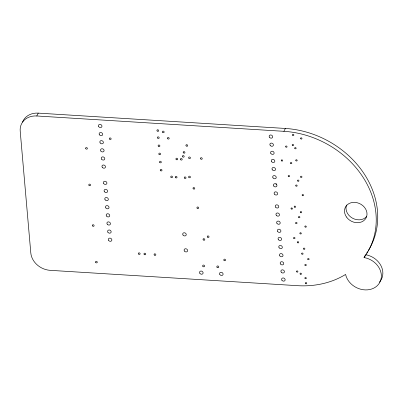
<?xml version="1.0" encoding="UTF-8"?>
<svg xmlns="http://www.w3.org/2000/svg" width="403" height="403" viewBox="0 0 403 403"><rect width="100%" height="100%" fill="white"/><g stroke="black" fill="none" stroke-linecap="round" stroke-linejoin="round"><path stroke-width="0.6" d="M36.764 115.978L283.888 131.313A88.544 74.006 27.6 0 1 363.405 177.824A88.544 74.006 27.6 0 1 364.045 257.562A18.684 15.616 27.6 0 1 381.359 275.365A18.684 15.616 27.6 0 1 365.44 289.913A18.684 15.616 27.6 0 1 345.588 274.438A88.544 74.006 27.6 0 1 297.318 285.667L50.194 270.337A18.644 15.581 27.6 0 1 30.804 252.973L20.205 131.111A18.644 15.581 27.6 0 1 36.764 115.978L38.255 113.122L285.384 128.456A88.544 74.006 27.6 0 1 363.36 172.63A88.544 74.006 27.6 0 1 368.297 250.631M283.888 131.313L285.384 128.456M364.05 257.567L365.536 254.706A18.684 15.616 27.6 0 1 381.077 265.894A18.684 15.616 27.6 0 1 379.369 282.216M22.523 122.124A18.644 15.581 27.6 0 1 38.255 113.122M367.637 251.668A88.544 74.006 27.6 0 1 366.609 253.205M366.801 216.28A11.652 9.737 27.6 0 1 352.398 218.119A11.652 9.737 27.6 0 1 346.59 204.991M276.811 184.055A1.834 1.531 27.6 0 1 275.909 183.783M176.076 159.361A0.917 0.766 27.6 0 0 177.612 159.457A0.917 0.766 27.6 0 0 176.741 158.208A0.917 0.766 27.6 0 0 176.076 159.361M193.158 188.7A0.917 0.766 27.6 0 0 194.689 188.795A0.917 0.766 27.6 0 0 193.818 187.551A0.917 0.766 27.6 0 0 193.158 188.7M100.856 151.054A1.834 1.531 27.6 0 0 103.919 151.241A1.834 1.531 27.6 0 0 102.181 148.747A1.834 1.531 27.6 0 0 100.856 151.054M346.469 217.005A11.652 9.737 27.6 0 0 365.924 218.209A11.652 9.737 27.6 0 0 354.872 202.377A11.652 9.737 27.6 0 0 346.469 217.005M300.668 177.108A0.735 0.615 27.6 0 0 301.897 177.184A0.735 0.615 27.6 0 0 301.202 176.187A0.735 0.615 27.6 0 0 300.668 177.108M285.752 146.894A0.735 0.615 27.6 0 0 286.981 146.969A0.735 0.615 27.6 0 0 286.281 145.972A0.735 0.615 27.6 0 0 285.752 146.894M217 267.209A1.008 0.841 27.6 0 0 218.688 267.315A1.008 0.841 27.6 0 0 217.731 265.945A1.008 0.841 27.6 0 0 217 267.209M202.85 266.333A1.008 0.841 27.6 0 0 204.538 266.438A1.008 0.841 27.6 0 0 203.575 265.063A1.008 0.841 27.6 0 0 202.85 266.333M223.967 260.303A0.917 0.766 27.6 0 0 225.499 260.398A0.917 0.766 27.6 0 0 224.627 259.149A0.917 0.766 27.6 0 0 223.967 260.303M106.508 216.043A1.834 1.531 27.6 0 0 109.576 216.235A1.834 1.531 27.6 0 0 107.833 213.741A1.834 1.531 27.6 0 0 106.508 216.043M154.228 254.968A0.917 0.766 27.6 0 0 155.76 255.064A0.917 0.766 27.6 0 0 154.888 253.814A0.917 0.766 27.6 0 0 154.228 254.968M105.803 207.918A1.834 1.531 27.6 0 0 108.865 208.109A1.834 1.531 27.6 0 0 107.127 205.616A1.834 1.531 27.6 0 0 105.803 207.918M160.394 170.509A0.917 0.766 27.6 0 0 161.925 170.605A0.917 0.766 27.6 0 0 161.054 169.356A0.917 0.766 27.6 0 0 160.394 170.509M159.689 162.384A0.917 0.766 27.6 0 0 161.22 162.48A0.917 0.766 27.6 0 0 160.349 161.23A0.917 0.766 27.6 0 0 159.689 162.384M102.271 167.3A1.834 1.531 27.6 0 0 105.334 167.492A1.834 1.531 27.6 0 0 103.591 164.998A1.834 1.531 27.6 0 0 102.271 167.3M158.978 154.258A0.917 0.766 27.6 0 0 160.51 154.354A0.917 0.766 27.6 0 0 159.643 153.11A0.917 0.766 27.6 0 0 158.978 154.258M158.273 146.138A0.917 0.766 27.6 0 0 159.805 146.234A0.917 0.766 27.6 0 0 158.933 144.984A0.917 0.766 27.6 0 0 158.273 146.138M101.561 159.175A1.834 1.531 27.6 0 0 104.629 159.366A1.834 1.531 27.6 0 0 102.886 156.873A1.834 1.531 27.6 0 0 101.561 159.175M305.454 283.455A0.735 0.615 27.6 0 0 306.678 283.536A0.735 0.615 27.6 0 0 305.983 282.533A0.735 0.615 27.6 0 0 305.454 283.455M108.629 240.415A1.834 1.531 27.6 0 0 111.696 240.606A1.834 1.531 27.6 0 0 109.954 238.113A1.834 1.531 27.6 0 0 108.629 240.415M107.218 224.169A1.834 1.531 27.6 0 0 110.281 224.36A1.834 1.531 27.6 0 0 108.538 221.862A1.834 1.531 27.6 0 0 107.218 224.169M305 226.869A0.735 0.615 27.6 0 0 306.225 226.944A0.735 0.615 27.6 0 0 305.529 225.947A0.735 0.615 27.6 0 0 305 226.869M290.538 163.351A0.735 0.615 27.6 0 0 291.762 163.427A0.735 0.615 27.6 0 0 291.067 162.429A0.735 0.615 27.6 0 0 290.538 163.351M104.392 191.672A1.834 1.531 27.6 0 0 107.455 191.863A1.834 1.531 27.6 0 0 105.712 189.37A1.834 1.531 27.6 0 0 104.392 191.672M307.827 259.366A0.735 0.615 27.6 0 0 309.051 259.441A0.735 0.615 27.6 0 0 308.355 258.444A0.735 0.615 27.6 0 0 307.827 259.366M281.375 160.762A0.735 0.615 27.6 0 0 282.599 160.837A0.735 0.615 27.6 0 0 281.904 159.84A0.735 0.615 27.6 0 0 281.375 160.762M105.097 199.797A1.834 1.531 27.6 0 0 108.16 199.984A1.834 1.531 27.6 0 0 106.422 197.49A1.834 1.531 27.6 0 0 105.097 199.797M188.811 177.32A0.917 0.766 27.6 0 0 190.347 177.416A0.917 0.766 27.6 0 0 189.475 176.166A0.917 0.766 27.6 0 0 188.811 177.32M200.613 158.863A0.917 0.766 27.6 0 0 202.145 158.958A0.917 0.766 27.6 0 0 201.273 157.709A0.917 0.766 27.6 0 0 200.613 158.863M207.419 237.06A0.917 0.766 27.6 0 0 208.95 237.15A0.917 0.766 27.6 0 0 208.079 235.906A0.917 0.766 27.6 0 0 207.419 237.06M304.99 265.25A0.735 0.615 27.6 0 0 306.215 265.325A0.735 0.615 27.6 0 0 305.519 264.328A0.735 0.615 27.6 0 0 304.99 265.25M107.923 232.289A1.834 1.531 27.6 0 0 110.986 232.481A1.834 1.531 27.6 0 0 109.248 229.987A1.834 1.531 27.6 0 0 107.923 232.289M300.683 138.733A0.735 0.615 27.6 0 0 301.912 138.808A0.735 0.615 27.6 0 0 301.212 137.811A0.735 0.615 27.6 0 0 300.683 138.733M270.892 153.518A1.834 1.531 27.6 0 0 273.954 153.709A1.834 1.531 27.6 0 0 272.211 151.216A1.834 1.531 27.6 0 0 270.892 153.518M157.568 138.012A0.917 0.766 27.6 0 0 159.099 138.108A0.917 0.766 27.6 0 0 158.228 136.859A0.917 0.766 27.6 0 0 157.568 138.012M180.569 159.638A0.917 0.766 27.6 0 0 182.106 159.734A0.917 0.766 27.6 0 0 181.234 158.49A0.917 0.766 27.6 0 0 180.569 159.638M197.082 208.134A0.917 0.766 27.6 0 0 198.614 208.23A0.917 0.766 27.6 0 0 197.742 206.981A0.917 0.766 27.6 0 0 197.082 208.134M271.597 161.643A1.834 1.531 27.6 0 0 274.66 161.835A1.834 1.531 27.6 0 0 272.922 159.341A1.834 1.531 27.6 0 0 271.597 161.643M157.089 130.91A0.917 0.766 27.6 0 0 158.621 131.005A0.917 0.766 27.6 0 0 157.749 129.761A0.917 0.766 27.6 0 0 157.089 130.91M272.302 169.769A1.834 1.531 27.6 0 0 275.37 169.96A1.834 1.531 27.6 0 0 273.627 167.462A1.834 1.531 27.6 0 0 272.302 169.769M184.408 178.055A0.917 0.766 27.6 0 0 185.939 178.151A0.917 0.766 27.6 0 0 185.068 176.907A0.917 0.766 27.6 0 0 184.408 178.055M175.421 177.501A0.917 0.766 27.6 0 0 176.952 177.597A0.917 0.766 27.6 0 0 176.086 176.348A0.917 0.766 27.6 0 0 175.421 177.501M295.888 160.656A0.735 0.615 27.6 0 0 297.117 160.732A0.735 0.615 27.6 0 0 296.417 159.734A0.735 0.615 27.6 0 0 295.888 160.656M294.83 148.465A0.735 0.615 27.6 0 0 296.054 148.546A0.735 0.615 27.6 0 0 295.359 147.548A0.735 0.615 27.6 0 0 294.83 148.465M303.575 248.999A0.735 0.615 27.6 0 0 304.799 249.074A0.735 0.615 27.6 0 0 304.104 248.077A0.735 0.615 27.6 0 0 303.575 248.999M300.396 212.441A0.735 0.615 27.6 0 0 301.62 212.517A0.735 0.615 27.6 0 0 300.925 211.52A0.735 0.615 27.6 0 0 300.396 212.441M297.656 180.962A0.735 0.615 27.6 0 0 298.88 181.038A0.735 0.615 27.6 0 0 298.185 180.04A0.735 0.615 27.6 0 0 297.656 180.962M295.852 185.899A0.735 0.615 27.6 0 0 297.076 185.974A0.735 0.615 27.6 0 0 296.381 184.977A0.735 0.615 27.6 0 0 295.852 185.899M292.316 145.281A0.735 0.615 27.6 0 0 293.54 145.357A0.735 0.615 27.6 0 0 292.845 144.36A0.735 0.615 27.6 0 0 292.316 145.281M305.011 278.382A0.735 0.615 27.6 0 0 306.24 278.458A0.735 0.615 27.6 0 0 305.539 277.46A0.735 0.615 27.6 0 0 305.011 278.382M298.588 217.383A0.735 0.615 27.6 0 0 299.817 217.459A0.735 0.615 27.6 0 0 299.117 216.461A0.735 0.615 27.6 0 0 298.588 217.383M300.003 233.629A0.735 0.615 27.6 0 0 301.227 233.705A0.735 0.615 27.6 0 0 300.532 232.707A0.735 0.615 27.6 0 0 300.003 233.629M301.771 253.94A0.735 0.615 27.6 0 0 302.996 254.016A0.735 0.615 27.6 0 0 302.3 253.019A0.735 0.615 27.6 0 0 301.771 253.94M295.747 223.267A0.735 0.615 27.6 0 0 296.976 223.343A0.735 0.615 27.6 0 0 296.276 222.345A0.735 0.615 27.6 0 0 295.747 223.267M300.164 274.04A0.735 0.615 27.6 0 0 301.394 274.116A0.735 0.615 27.6 0 0 300.693 273.118A0.735 0.615 27.6 0 0 300.164 274.04M297.429 242.561A0.735 0.615 27.6 0 0 298.653 242.636A0.735 0.615 27.6 0 0 297.958 241.639A0.735 0.615 27.6 0 0 297.429 242.561M294.336 207.016A0.735 0.615 27.6 0 0 295.56 207.092A0.735 0.615 27.6 0 0 294.865 206.094A0.735 0.615 27.6 0 0 294.336 207.016M292.553 135.196A0.735 0.615 27.6 0 0 293.782 135.272A0.735 0.615 27.6 0 0 293.087 134.275A0.735 0.615 27.6 0 0 292.553 135.196M302.26 195.39A0.735 0.615 27.6 0 0 303.484 195.465A0.735 0.615 27.6 0 0 302.789 194.468A0.735 0.615 27.6 0 0 302.26 195.39M288.316 176.343A0.735 0.615 27.6 0 0 289.54 176.418A0.735 0.615 27.6 0 0 288.845 175.421A0.735 0.615 27.6 0 0 288.316 176.343M296.623 271.798A0.735 0.615 27.6 0 0 297.847 271.879A0.735 0.615 27.6 0 0 297.152 270.881A0.735 0.615 27.6 0 0 296.623 271.798M293.706 238.289A0.735 0.615 27.6 0 0 294.931 238.364A0.735 0.615 27.6 0 0 294.235 237.367A0.735 0.615 27.6 0 0 293.706 238.289M291.142 208.84A0.735 0.615 27.6 0 0 292.366 208.915A0.735 0.615 27.6 0 0 291.671 207.918A0.735 0.615 27.6 0 0 291.142 208.84M182.554 156.732A0.917 0.766 27.6 0 0 184.085 156.827A0.917 0.766 27.6 0 0 183.214 155.578A0.917 0.766 27.6 0 0 182.554 156.732M183.325 152.737A0.917 0.766 27.6 0 0 184.856 152.833A0.917 0.766 27.6 0 0 183.985 151.588A0.917 0.766 27.6 0 0 183.325 152.737M203.188 239.825A0.917 0.766 27.6 0 0 204.719 239.921A0.917 0.766 27.6 0 0 203.853 238.672A0.917 0.766 27.6 0 0 203.188 239.825M186.075 145.841A0.917 0.766 27.6 0 0 187.607 145.936A0.917 0.766 27.6 0 0 186.735 144.687A0.917 0.766 27.6 0 0 186.075 145.841M138.506 253.991A0.917 0.766 27.6 0 0 140.037 254.086A0.917 0.766 27.6 0 0 139.166 252.837A0.917 0.766 27.6 0 0 138.506 253.991M167.572 138.632A0.917 0.766 27.6 0 0 169.104 138.728A0.917 0.766 27.6 0 0 168.232 137.478A0.917 0.766 27.6 0 0 167.572 138.632M109.515 139.07A0.917 0.766 27.6 0 0 111.047 139.166A0.917 0.766 27.6 0 0 110.175 137.922A0.917 0.766 27.6 0 0 109.515 139.07M188.821 158.132A0.917 0.766 27.6 0 0 190.352 158.228A0.917 0.766 27.6 0 0 189.481 156.979A0.917 0.766 27.6 0 0 188.821 158.132M85.774 148.707A0.917 0.766 27.6 0 0 87.305 148.803A0.917 0.766 27.6 0 0 86.433 147.553A0.917 0.766 27.6 0 0 85.774 148.707M95.667 262.444A0.917 0.766 27.6 0 0 97.199 262.539A0.917 0.766 27.6 0 0 96.327 261.29A0.917 0.766 27.6 0 0 95.667 262.444M92.489 225.887A0.917 0.766 27.6 0 0 94.02 225.982A0.917 0.766 27.6 0 0 93.148 224.733A0.917 0.766 27.6 0 0 92.489 225.887M88.952 185.264A0.917 0.766 27.6 0 0 90.484 185.36A0.917 0.766 27.6 0 0 89.617 184.111A0.917 0.766 27.6 0 0 88.952 185.264M144.123 254.338A0.917 0.766 27.6 0 0 145.654 254.434A0.917 0.766 27.6 0 0 144.783 253.19A0.917 0.766 27.6 0 0 144.123 254.338M170.927 177.219A0.917 0.766 27.6 0 0 172.459 177.315A0.917 0.766 27.6 0 0 171.592 176.071A0.917 0.766 27.6 0 0 170.927 177.219M162.55 132.26A0.917 0.766 27.6 0 0 164.081 132.355A0.917 0.766 27.6 0 0 163.21 131.111A0.917 0.766 27.6 0 0 162.55 132.26M183.022 235.06A1.834 1.531 27.6 0 0 186.085 235.246A1.834 1.531 27.6 0 0 184.342 232.753A1.834 1.531 27.6 0 0 183.022 235.06M184.413 251.049A1.834 1.531 27.6 0 0 187.476 251.24A1.834 1.531 27.6 0 0 185.738 248.747A1.834 1.531 27.6 0 0 184.413 251.049M100.151 142.929A1.834 1.531 27.6 0 0 103.213 143.12A1.834 1.531 27.6 0 0 101.47 140.622A1.834 1.531 27.6 0 0 100.151 142.929M99.44 134.804A1.834 1.531 27.6 0 0 102.508 134.995A1.834 1.531 27.6 0 0 100.765 132.501A1.834 1.531 27.6 0 0 99.44 134.804M98.735 126.678A1.834 1.531 27.6 0 0 101.798 126.869A1.834 1.531 27.6 0 0 100.06 124.376A1.834 1.531 27.6 0 0 98.735 126.678M280.503 264.005A1.834 1.531 27.6 0 0 283.566 264.197A1.834 1.531 27.6 0 0 281.828 261.703A1.834 1.531 27.6 0 0 280.503 264.005M269.476 137.272A1.834 1.531 27.6 0 0 272.539 137.463A1.834 1.531 27.6 0 0 270.801 134.97A1.834 1.531 27.6 0 0 269.476 137.272M270.181 145.397A1.834 1.531 27.6 0 0 273.249 145.584A1.834 1.531 27.6 0 0 271.506 143.09A1.834 1.531 27.6 0 0 270.181 145.397M273.012 177.894A1.834 1.531 27.6 0 0 276.075 178.081A1.834 1.531 27.6 0 0 274.332 175.587A1.834 1.531 27.6 0 0 273.012 177.894M273.718 186.015A1.834 1.531 27.6 0 0 276.78 186.206A1.834 1.531 27.6 0 0 275.042 183.713A1.834 1.531 27.6 0 0 273.718 186.015M274.423 194.14A1.834 1.531 27.6 0 0 277.491 194.332A1.834 1.531 27.6 0 0 275.748 191.838A1.834 1.531 27.6 0 0 274.423 194.14M275.556 207.137A1.834 1.531 27.6 0 0 278.619 207.328A1.834 1.531 27.6 0 0 276.876 204.835A1.834 1.531 27.6 0 0 275.556 207.137M276.262 215.262A1.834 1.531 27.6 0 0 279.324 215.454A1.834 1.531 27.6 0 0 277.586 212.96A1.834 1.531 27.6 0 0 276.262 215.262M276.967 223.388A1.834 1.531 27.6 0 0 280.035 223.574A1.834 1.531 27.6 0 0 278.292 221.081A1.834 1.531 27.6 0 0 276.967 223.388M277.677 231.508A1.834 1.531 27.6 0 0 280.74 231.7A1.834 1.531 27.6 0 0 278.997 229.206A1.834 1.531 27.6 0 0 277.677 231.508M278.382 239.634A1.834 1.531 27.6 0 0 281.445 239.825A1.834 1.531 27.6 0 0 279.707 237.332A1.834 1.531 27.6 0 0 278.382 239.634M279.088 247.759A1.834 1.531 27.6 0 0 282.155 247.946A1.834 1.531 27.6 0 0 280.412 245.452A1.834 1.531 27.6 0 0 279.088 247.759M279.798 255.88A1.834 1.531 27.6 0 0 282.861 256.071A1.834 1.531 27.6 0 0 281.118 253.578A1.834 1.531 27.6 0 0 279.798 255.88M281.919 280.256A1.834 1.531 27.6 0 0 284.981 280.443A1.834 1.531 27.6 0 0 283.238 277.949A1.834 1.531 27.6 0 0 281.919 280.256M281.208 272.131A1.834 1.531 27.6 0 0 284.271 272.322A1.834 1.531 27.6 0 0 282.533 269.824A1.834 1.531 27.6 0 0 281.208 272.131M103.682 183.546A1.834 1.531 27.6 0 0 106.745 183.738A1.834 1.531 27.6 0 0 105.007 181.244A1.834 1.531 27.6 0 0 103.682 183.546M219.862 274.584A1.834 1.531 27.6 0 0 222.924 274.775A1.834 1.531 27.6 0 0 221.182 272.282A1.834 1.531 27.6 0 0 219.862 274.584M199.873 273.345A1.834 1.531 27.6 0 0 202.936 273.536A1.834 1.531 27.6 0 0 201.193 271.043A1.834 1.531 27.6 0 0 199.873 273.345"/></g></svg>
